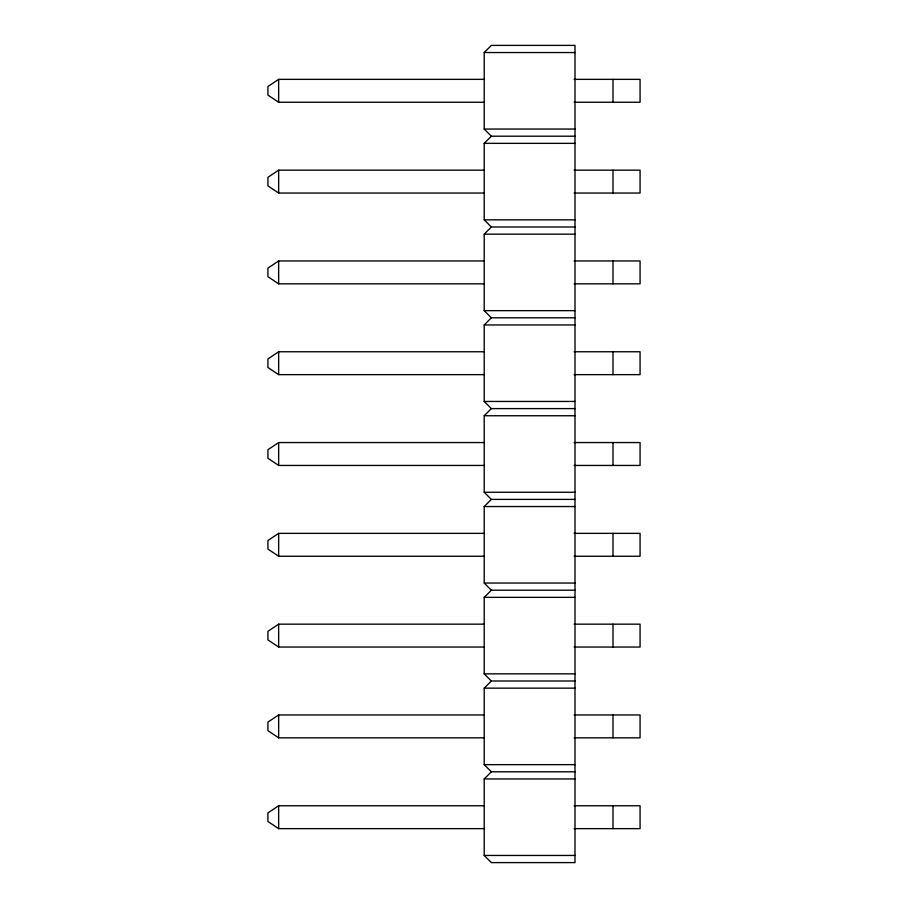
<?xml version="1.0" encoding="UTF-8"?>
<svg xmlns="http://www.w3.org/2000/svg" width="908" height="908" viewBox="0 0 908 908"><rect width="100%" height="100%" fill="white"/><g stroke="black" fill="none" stroke-linecap="round" stroke-linejoin="round"><path stroke-width="1.36" d="M575.002 136.2L491.353 136.2L484.202 129.049L484.202 52.55L491.353 45.4L575.002 45.4L575.002 862.6L491.353 862.6L484.202 855.45L484.202 778.95L491.353 771.8L575.002 771.8M575.002 227L491.353 227L484.202 219.849L484.202 143.351L491.353 136.2M575.002 317.8L491.353 317.8L484.202 310.649L484.202 234.151L491.353 227M575.002 408.6L491.353 408.6L484.202 401.45L484.202 324.951L491.353 317.8M575.002 499.4L491.353 499.4L484.202 492.25L484.202 415.75L491.353 408.6M575.002 590.2L491.353 590.2L484.202 583.05L484.202 506.55L491.353 499.4M575.002 681L491.353 681L484.202 673.85L484.202 597.35L491.353 590.2M491.353 771.8L484.202 764.65L484.202 688.15L491.353 681M484.202 79.359L278.654 79.359L267.928 86.51L267.928 95.09L278.654 102.241L484.202 102.241M484.202 170.159L278.654 170.159L267.928 177.31L267.928 185.89L278.654 193.041L484.202 193.041M484.202 260.959L278.654 260.959L267.928 268.11L267.928 276.69L278.654 283.841L484.202 283.841M484.202 351.759L278.654 351.759L267.928 358.91L267.928 367.49L278.654 374.641L484.202 374.641M484.202 442.559L278.654 442.559L267.928 449.71L267.928 458.29L278.654 465.441L484.202 465.441M484.202 533.359L278.654 533.359L267.928 540.51L267.928 549.09L278.654 556.241L484.202 556.241M484.202 624.159L278.654 624.159L267.928 631.31L267.928 639.89L278.654 647.041L484.202 647.041M484.202 714.959L278.654 714.959L267.928 722.11L267.928 730.69L278.654 737.841L484.202 737.841M484.202 805.759L278.654 805.759L267.928 812.91L267.928 821.49L278.654 828.641L484.202 828.641M484.202 52.55L575.002 52.55M574.106 79.359L640.072 79.359L640.072 102.241L574.106 102.241M484.202 129.049L575.002 129.049M484.202 143.351L575.002 143.351M574.106 170.159L640.072 170.159L640.072 193.041L574.106 193.041M484.202 219.849L575.002 219.849M484.202 234.151L575.002 234.151M574.106 260.959L640.072 260.959L640.072 283.841L574.106 283.841M484.202 310.649L575.002 310.649M484.202 324.951L575.002 324.951M574.106 351.759L640.072 351.759L640.072 374.641L574.106 374.641M484.202 401.45L575.002 401.45M484.202 415.75L575.002 415.75M574.106 442.559L640.072 442.559L640.072 465.441L574.106 465.441M484.202 492.25L575.002 492.25M484.202 506.55L575.002 506.55M574.106 533.359L640.072 533.359L640.072 556.241L574.106 556.241M484.202 583.05L575.002 583.05M484.202 597.35L575.002 597.35M574.106 624.159L640.072 624.159L640.072 647.041L574.106 647.041M484.202 673.85L575.002 673.85M484.202 688.15L575.002 688.15M574.106 714.959L640.072 714.959L640.072 737.841L574.106 737.841M484.202 764.65L575.002 764.65M484.202 778.95L575.002 778.95M574.106 805.759L640.072 805.759L640.072 828.641L574.106 828.641M484.202 855.45L575.002 855.45M613.002 79.359L613.002 102.241M613.002 170.159L613.002 193.041M613.002 260.959L613.002 283.841M613.002 351.759L613.002 374.641M613.002 442.559L613.002 465.441M613.002 533.359L613.002 556.241M613.002 624.159L613.002 647.041M613.002 714.959L613.002 737.841M613.002 805.759L613.002 828.641M278.654 79.359L278.654 102.241M278.654 170.159L278.654 193.041M278.654 260.959L278.654 283.841M278.654 351.759L278.654 374.641M278.654 442.559L278.654 465.441M278.654 533.359L278.654 556.241M278.654 624.159L278.654 647.041M278.654 714.959L278.654 737.841M278.654 805.759L278.654 828.641"/></g></svg>
